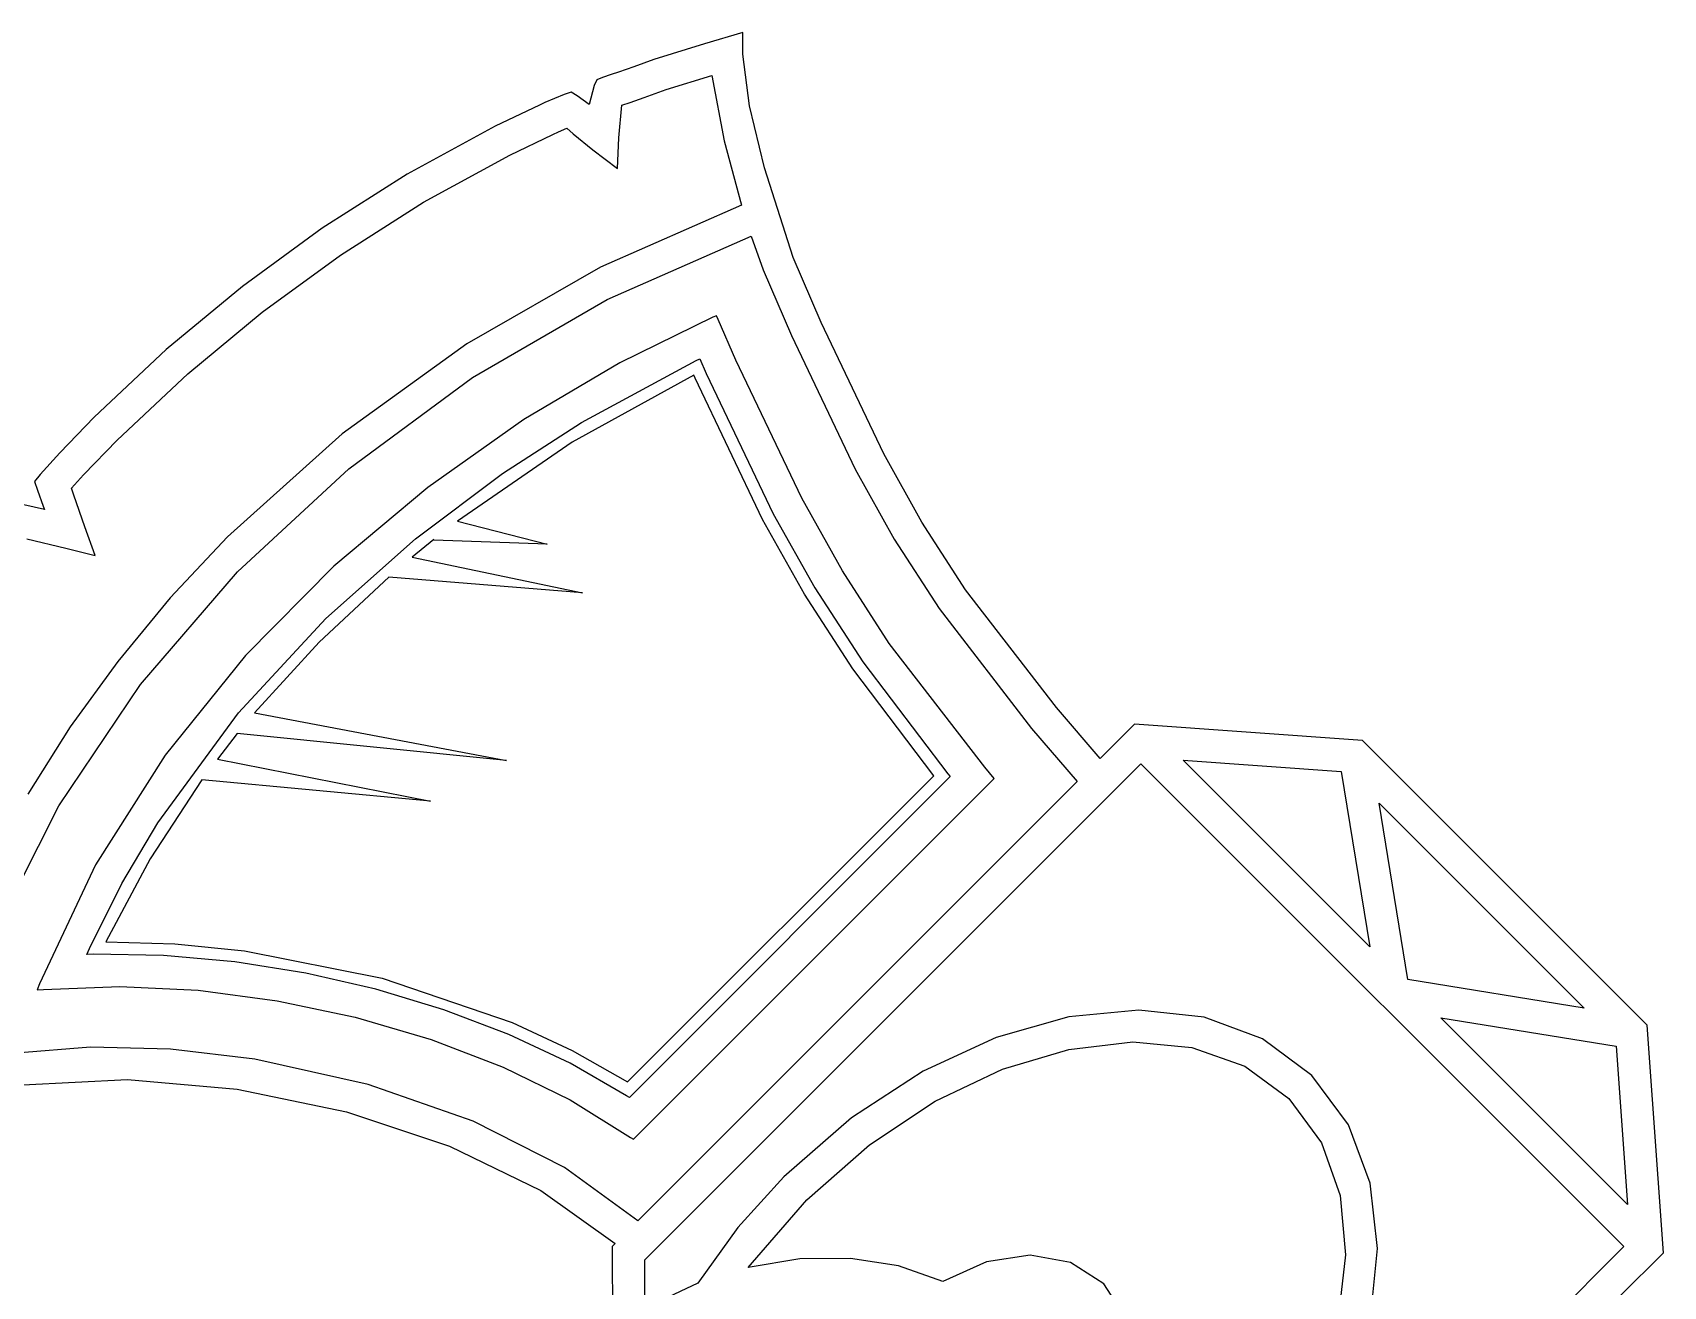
# Model space of a CAD drawing. Extents: x 0 to 285, y 0 to 248.
# Drawn here: x 198.8 to 250.2, y 208.2 to 247.7 of the extents above; entities that cross this region are included whole.
import ezdxf

# ---------------------------------------------------------------- set-up
doc = ezdxf.new("R2010")
doc.units = 0

msp = doc.modelspace()

# ---------------------------------------------------------------- linework, layer by layer
at = {"layer": 'Layer 1'}
for p, q in [((221.199, 247.706), (219.99109, 247.355808)), ((221.201643, 247.02812), (221.199, 247.706)), ((219.99109, 247.355808), (218.39848, 246.858366)), ((221.4086, 245.397048), (221.201643, 247.02812)), ((217.287301, 246.460472), (217.058729, 246.383589)), ((217.770818, 246.630237), (217.287301, 246.460472)), ((218.39848, 246.858366), (217.770818, 246.630237)), ((216.520554, 246.044951), (216.362939, 245.437446)), ((216.606914, 246.217233), (216.520554, 246.044951)), ((216.785417, 246.289524), (216.606914, 246.217233)), ((217.058729, 246.383589), (216.785417, 246.289524)), ((218.098392, 245.662762), (218.791075, 245.915481)), ((218.791075, 245.915481), (220.222955, 246.359741)), ((220.222955, 246.359741), (220.608751, 244.299158)), ((214.79729, 245.423078), (213.40733, 244.758392)), ((214.969869, 245.502921), (214.79729, 245.423078)), ((215.573375, 245.761273), (214.969869, 245.502921)), ((215.790542, 245.833561), (215.573375, 245.761273)), ((215.989043, 245.719349), (215.790542, 245.833561)), ((216.362939, 245.437446), (215.989043, 245.719349)), ((217.299049, 244.391618), (217.393412, 245.418338)), ((217.393412, 245.418338), (217.647762, 245.504848)), ((217.647762, 245.504848), (218.098392, 245.662762)), ((221.881398, 243.446848), (221.4086, 245.397048)), ((213.40733, 244.758392), (210.629623, 243.244369)), ((213.864531, 243.845146), (215.221311, 244.493833)), ((215.221311, 244.493833), (215.401888, 244.577529)), ((215.401888, 244.577529), (215.658608, 244.695447)), ((215.658608, 244.695447), (215.862293, 244.52109)), ((215.862293, 244.52109), (216.481488, 244.01002)), ((217.250312, 243.429475), (217.299049, 244.391618)), ((216.481488, 244.01002), (217.250312, 243.429475)), ((220.608751, 244.299158), (221.158, 242.276)), ((211.147585, 242.364028), (213.864531, 243.845146)), ((222.782693, 240.62317), (221.881398, 243.446848)), ((210.629623, 243.244369), (207.96022, 241.546662)), ((208.536531, 240.703336), (211.147585, 242.364028)), ((221.158, 242.276), (216.715092, 240.315976)), ((207.96022, 241.546662), (205.445768, 239.712949)), ((216.925801, 239.303034), (221.46274, 241.299298)), ((221.46274, 241.299298), (221.838857, 240.232718)), ((206.07321, 238.90696), (208.536531, 240.703336)), ((216.715092, 240.315976), (212.514248, 237.906695)), ((223.66677, 238.58097), (222.782693, 240.62317)), ((221.838857, 240.232718), (222.732857, 238.167108)), ((205.445768, 239.712949), (203.04951, 237.727272)), ((212.686132, 236.842265), (216.925801, 239.303034)), ((203.725671, 236.961716), (206.07321, 238.90696)), ((220.25163, 238.741691), (217.328758, 237.311729)), ((220.369545, 238.793242), (220.25163, 238.741691)), ((220.420063, 238.67503), (220.369545, 238.793242)), ((220.98298, 237.39114), (220.420063, 238.67503)), ((225.637011, 234.447467), (223.66677, 238.58097)), ((203.04951, 237.727272), (200.7814, 235.595002)), ((212.514248, 237.906695), (208.58933, 235.070016)), ((222.732857, 238.167108), (224.740374, 233.957941)), ((217.328758, 237.311729), (214.309141, 235.522292)), ((216.116123, 235.432374), (219.727287, 237.38102)), ((219.727287, 237.38102), (219.845501, 237.436869)), ((219.845501, 237.436869), (220.048743, 236.977349)), ((223.054951, 233.047766), (220.98298, 237.39114)), ((201.504081, 234.872986), (203.725671, 236.961716)), ((208.791958, 233.967429), (212.686132, 236.842265)), ((219.654858, 236.921991), (215.824863, 234.806382)), ((219.699, 236.822), (219.654858, 236.921991)), ((221.821966, 232.375271), (219.699, 236.822)), ((219.699, 236.822), (219.699, 236.822)), ((220.048743, 236.977349), (222.15794, 232.558328)), ((200.7814, 235.595002), (199.69882, 234.475992)), ((214.309141, 235.522292), (211.280193, 233.382653)), ((213.629969, 233.822382), (216.116123, 235.432374)), ((200.444311, 233.777526), (201.504081, 234.872986)), ((208.58933, 235.070016), (204.9742, 231.8278)), ((215.824863, 234.806382), (212.221548, 232.324291)), ((199.69882, 234.475992), (199.079625, 233.792343)), ((226.838796, 232.291708), (225.637011, 234.447467)), ((199.079625, 233.792343), (198.903936, 233.570141)), ((200.061677, 233.361855), (200.444311, 233.777526)), ((205.291502, 230.72896), (208.791958, 233.967429)), ((210.898092, 231.77037), (213.629969, 233.822382)), ((224.740374, 233.957941), (225.968441, 231.757016)), ((198.903936, 233.570141), (198.999482, 233.303348)), ((198.999482, 233.303348), (199.17606, 232.800428)), ((200.140188, 233.137282), (200.061677, 233.361855)), ((200.490234, 232.141363), (200.140188, 233.137282)), ((211.280193, 233.382653), (208.329329, 230.902086)), ((199.214725, 232.689772), (198.568259, 232.837019)), ((199.17606, 232.800428), (199.214725, 232.689772)), ((222.15794, 232.558328), (223.46271, 230.226389)), ((224.333155, 230.760988), (223.054951, 233.047766)), ((200.810652, 231.241735), (200.490234, 232.141363)), ((212.221548, 232.324291), (215.037608, 231.603315)), ((223.136605, 230.026509), (221.821966, 232.375271)), ((228.21365, 230.15975), (226.838796, 232.291708)), ((198.663567, 231.770433), (199.884507, 231.474901)), ((204.9742, 231.8278), (203.172268, 229.90577)), ((208.076482, 229.262659), (210.898092, 231.77037)), ((211.475386, 231.742267), (210.793222, 231.187348)), ((211.473608, 231.729674), (211.475386, 231.742267)), ((215.037608, 231.603315), (211.473608, 231.729674)), ((225.968441, 231.757016), (227.376617, 229.574338)), ((199.884507, 231.474901), (200.810652, 231.241735)), ((210.793222, 231.187348), (216.156932, 230.068778)), ((202.232989, 227.177297), (205.291502, 230.72896)), ((208.329329, 230.902086), (205.543963, 228.089865)), ((210.057432, 230.562071), (207.861841, 228.508855)), ((216.156932, 230.068778), (210.057432, 230.562071)), ((225.80865, 228.47631), (224.333155, 230.760988)), ((224.65873, 227.67217), (223.136605, 230.026509)), ((223.46271, 230.226389), (224.972183, 227.890989)), ((231.07134, 226.45472), (228.21365, 230.15975)), ((203.172268, 229.90577), (201.522339, 227.909553)), ((227.376617, 229.574338), (230.286887, 225.800428)), ((205.321133, 226.285567), (208.076482, 229.262659)), ((207.861841, 228.508855), (205.829932, 226.293531)), ((228.817, 224.575), (225.80865, 228.47631)), ((205.543963, 228.089865), (203.01151, 224.955261)), ((201.522339, 227.909553), (200.028512, 225.846425)), ((227.216, 224.308), (224.65873, 227.67217)), ((224.972183, 227.890989), (227.658183, 224.371729)), ((199.664642, 223.362875), (202.232989, 227.177297)), ((232.449, 224.847), (231.07134, 226.45472)), ((202.788037, 222.825415), (205.321133, 226.285567)), ((205.829932, 226.293531), (213.764532, 224.786541)), ((233.53255, 225.930951), (232.449, 224.847)), ((240.705, 225.419), (233.53255, 225.930951)), ((200.028512, 225.846425), (198.694885, 223.723664)), ((205.285, 225.633), (204.658385, 224.831585)), ((213.764532, 224.786541), (205.285, 225.633)), ((230.286887, 225.800428), (231.725287, 224.123528)), ((249.665, 216.459), (240.705, 225.419)), ((203.01151, 224.955261), (200.819384, 221.507548)), ((204.658385, 224.831585), (211.369535, 223.509765)), ((218.113, 209.067), (233.7293, 224.6835)), ((227.658183, 224.371729), (227.731806, 224.282265)), ((229.113866, 224.220662), (228.817, 224.575)), ((233.7293, 224.6835), (248.9315, 209.4813)), ((240.933443, 218.92275), (235.059, 224.798)), ((235.059, 224.798), (240.039, 224.442)), ((240.039, 224.442), (240.933443, 218.92275)), ((204.172205, 224.174302), (202.543672, 221.695822)), ((211.369535, 223.509765), (204.172205, 224.174302)), ((217.5738, 214.66522), (227.216, 224.308)), ((227.731806, 224.282265), (217.627, 214.1775)), ((217.754066, 212.860862), (229.113866, 224.220662)), ((231.725287, 224.123528), (217.898687, 210.296928)), ((197.634684, 219.336129), (199.664642, 223.362875)), ((242.13567, 217.888884), (241.23545, 223.443534)), ((241.23545, 223.443534), (247.69017, 216.98881)), ((201.653581, 220.909915), (202.788037, 222.825415)), ((200.819384, 221.507548), (199.055, 217.756)), ((202.543672, 221.695822), (201.152, 219.077)), ((200.633187, 218.86852), (201.653581, 220.909915)), ((200.549045, 218.683648), (200.633187, 218.86852)), ((201.152, 219.077), (203.320387, 219.014952)), ((203.320387, 219.014952), (205.509193, 218.798875)), ((205.509193, 218.798875), (209.84113, 217.93302)), ((200.752287, 218.688093), (200.549045, 218.683648)), ((202.966558, 218.652486), (200.752287, 218.688093)), ((205.206607, 218.452323), (202.966558, 218.652486)), ((207.443017, 218.095411), (205.206607, 218.452323)), ((199.055, 217.756), (198.980493, 217.564608)), ((199.184921, 217.582238), (201.590275, 217.674804)), ((201.590275, 217.674804), (204.057485, 217.552025)), ((209.646367, 217.589552), (207.443017, 218.095411)), ((209.84113, 217.93302), (213.933952, 216.53621)), ((247.69017, 216.98881), (242.13567, 217.888884)), ((198.980493, 217.564608), (199.184921, 217.582238)), ((204.057485, 217.552025), (206.542024, 217.225135)), ((206.542024, 217.225135), (208.999366, 216.705367)), ((211.787238, 216.942553), (209.646367, 217.589552)), ((208.999366, 216.705367), (211.384984, 216.003954)), ((213.836211, 216.162217), (211.787238, 216.942553)), ((231.461743, 216.712468), (229.174097, 216.06684)), ((233.666989, 216.928408), (231.461743, 216.712468)), ((235.722473, 216.701742), (233.666989, 216.928408)), ((237.560831, 216.019549), (235.722473, 216.701742)), ((249.04576, 210.8105), (243.16951, 216.68676)), ((243.16951, 216.68676), (248.68876, 215.792463)), ((215.763867, 215.256349), (213.836211, 216.162217)), ((213.933952, 216.53621), (215.823864, 215.656439)), ((250.178834, 209.284268), (249.665, 216.459)), ((200.665027, 215.758284), (198.324992, 215.573832)), ((203.178909, 215.695893), (200.665027, 215.758284)), ((205.8341, 215.3817), (203.178909, 215.695893)), ((211.384984, 216.003954), (213.654351, 215.132131)), ((215.823864, 215.656439), (217.5738, 214.66522)), ((229.174097, 216.06684), (226.871415, 215.004444)), ((229.369527, 215.064318), (231.462007, 215.69127)), ((231.462007, 215.69127), (233.472084, 215.925858)), ((233.472084, 215.925858), (235.338242, 215.755169)), ((235.338242, 215.755169), (236.998964, 215.166289)), ((239.114699, 214.86891), (237.560831, 216.019549)), ((248.68876, 215.792463), (249.04576, 210.8105)), ((209.407636, 214.584515), (205.834, 215.382)), ((205.834, 215.382), (205.8341, 215.3817)), ((213.654351, 215.132131), (215.762939, 214.101131)), ((217.540787, 214.232753), (215.763867, 215.256349)), ((236.998964, 215.166289), (238.392733, 214.146302)), ((198.530395, 214.572293), (201.826841, 214.740179)), ((201.826841, 214.740179), (205.281345, 214.443479)), ((226.871415, 215.004444), (224.621062, 213.538201)), ((227.25616, 214.057917), (229.369527, 215.064318)), ((240.265657, 213.31472), (239.114699, 214.86891)), ((205.281345, 214.443479), (208.718796, 213.730466)), ((212.709836, 213.427116), (209.407636, 214.584515)), ((215.762939, 214.101131), (217.666221, 212.922188)), ((217.627, 214.1775), (217.540787, 214.232753)), ((238.392733, 214.146302), (239.413042, 212.752167)), ((208.718796, 213.730466), (211.964083, 212.649413)), ((225.183423, 212.68498), (227.25616, 214.057917)), ((215.59029, 211.975891), (212.709836, 213.427116)), ((224.621062, 213.538201), (222.490399, 211.68103)), ((240.948151, 211.476043), (240.265657, 213.31472)), ((211.964083, 212.649413), (214.842095, 211.248596)), ((217.666221, 212.922188), (217.754066, 212.860862)), ((223.212833, 210.958422), (225.183423, 212.68498)), ((239.413042, 212.752167), (240.002227, 211.091119)), ((217.898687, 210.296928), (215.59029, 211.975891)), ((222.490399, 211.68103), (221.046937, 210.080104)), ((214.842095, 211.248596), (217.17772, 209.576286)), ((240.002227, 211.091119), (240.173196, 209.224676)), ((241.175092, 209.42026), (240.948151, 211.476043)), ((221.365723, 208.826002), (223.212833, 210.958422)), ((221.046937, 210.080104), (219.782479, 208.33434)), ((217.17772, 209.576286), (217.091507, 209.490073)), ((217.091507, 209.490073), (217.091654, 206.905693)), ((248.9315, 209.4813), (233.31496, 193.864577)), ((218.112539, 207.546701), (218.113, 209.067)), ((222.998926, 209.093115), (221.365723, 208.826002)), ((224.592729, 209.11172), (222.998926, 209.093115)), ((226.10468, 208.87629), (224.592729, 209.11172)), ((228.872752, 209.004251), (227.492323, 208.381299)), ((230.249432, 209.210932), (228.872752, 209.004251)), ((231.514787, 208.985872), (230.249432, 209.210932)), ((232.561243, 208.3136), (231.514787, 208.985872)), ((240.173196, 209.224676), (239.938859, 207.214354)), ((240.959393, 207.214749), (241.175092, 209.42026)), ((248.812424, 207.917858), (250.178834, 209.284268)), ((227.492323, 208.381299), (226.10468, 208.87629)), ((219.782479, 208.33434), (218.112539, 207.546701)), ((233.23322, 207.268069), (232.561243, 208.3136))]:
    msp.add_line(p, q, dxfattribs=at)

doc.saveas('drawing.dxf')
